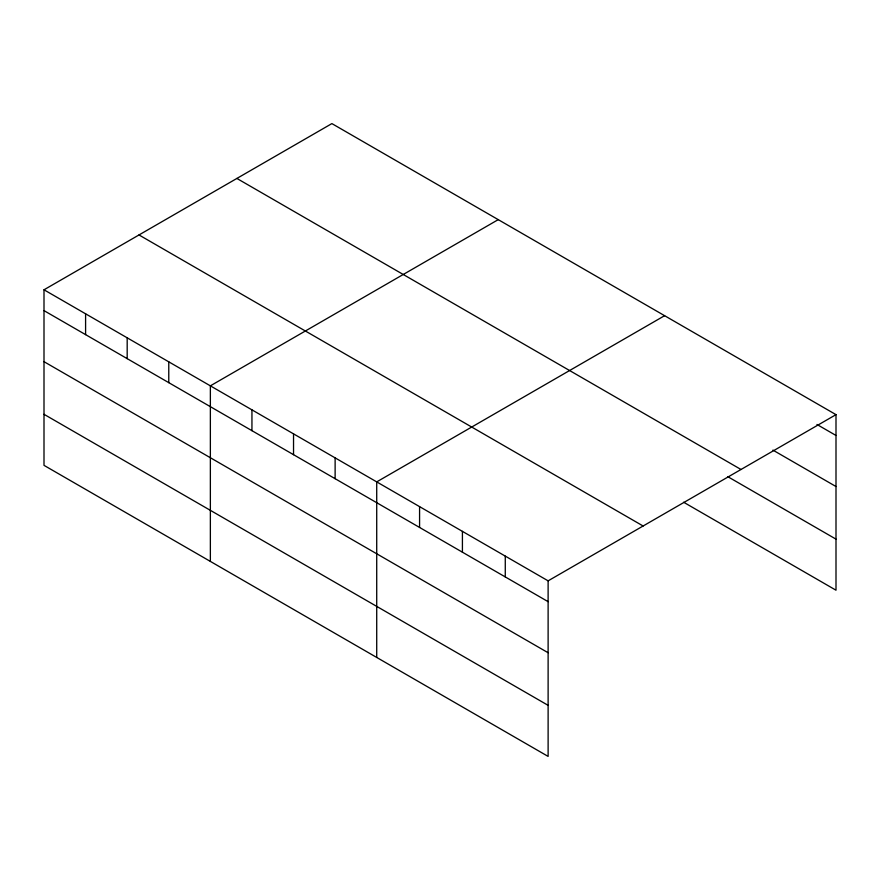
<?xml version="1.0" encoding="UTF-8"?>
<svg xmlns="http://www.w3.org/2000/svg" width="880" height="880" viewBox="0 0 880 880"><rect width="100%" height="100%" fill="white"/><g stroke="black" fill="none" stroke-linecap="round" stroke-linejoin="round"><path stroke-width="1.32" d="M548.119 652.74L548.119 580.844L44 289.795L44 465.355L548.119 756.404L548.119 652.74L44 361.68M683.639 502.238L836 590.205L836 414.645L331.881 123.596L44 289.795M498.245 219.637L210.364 385.847L210.364 561.407M664.598 315.689L376.717 481.888L376.717 657.448M548.119 580.844L836 414.645M816.959 424.468L836 435.468M772.915 450.109L836 486.53M236.885 178.442L741.004 469.491M727.683 476.608L836 539.143M138.996 234.949L643.115 525.998M44 310.618L548.119 601.667M44 414.293L548.119 705.342M505.274 556.105L505.274 576.928M462.418 531.366L462.418 552.189M419.573 506.627L419.573 527.45M335.126 457.875L335.126 478.698M293.535 433.873L293.535 454.696M251.944 409.86L251.944 430.683M168.773 361.834L168.773 382.657M127.182 337.821L127.182 358.644M85.591 313.808L85.591 334.631"/></g></svg>
